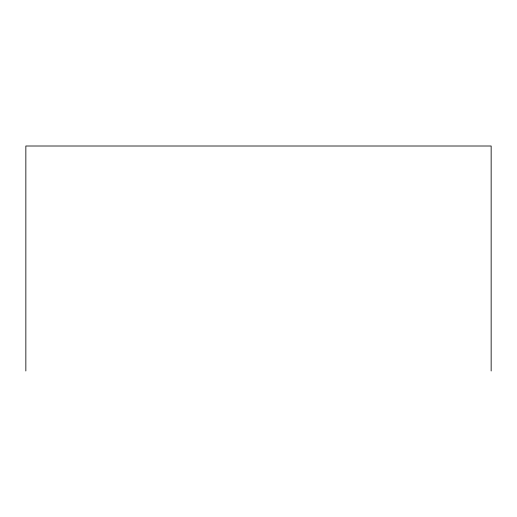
<?xml version="1.0" encoding="UTF-8"?>
<svg xmlns="http://www.w3.org/2000/svg" width="517" height="517" viewBox="0 0 517 517"><rect width="100%" height="100%" fill="white"/><g stroke="black" fill="none" stroke-linecap="round" stroke-linejoin="round"><path stroke-width="0.78" d="M491.15 370.993L491.15 146.007L25.85 146.007L25.85 370.993"/></g></svg>
